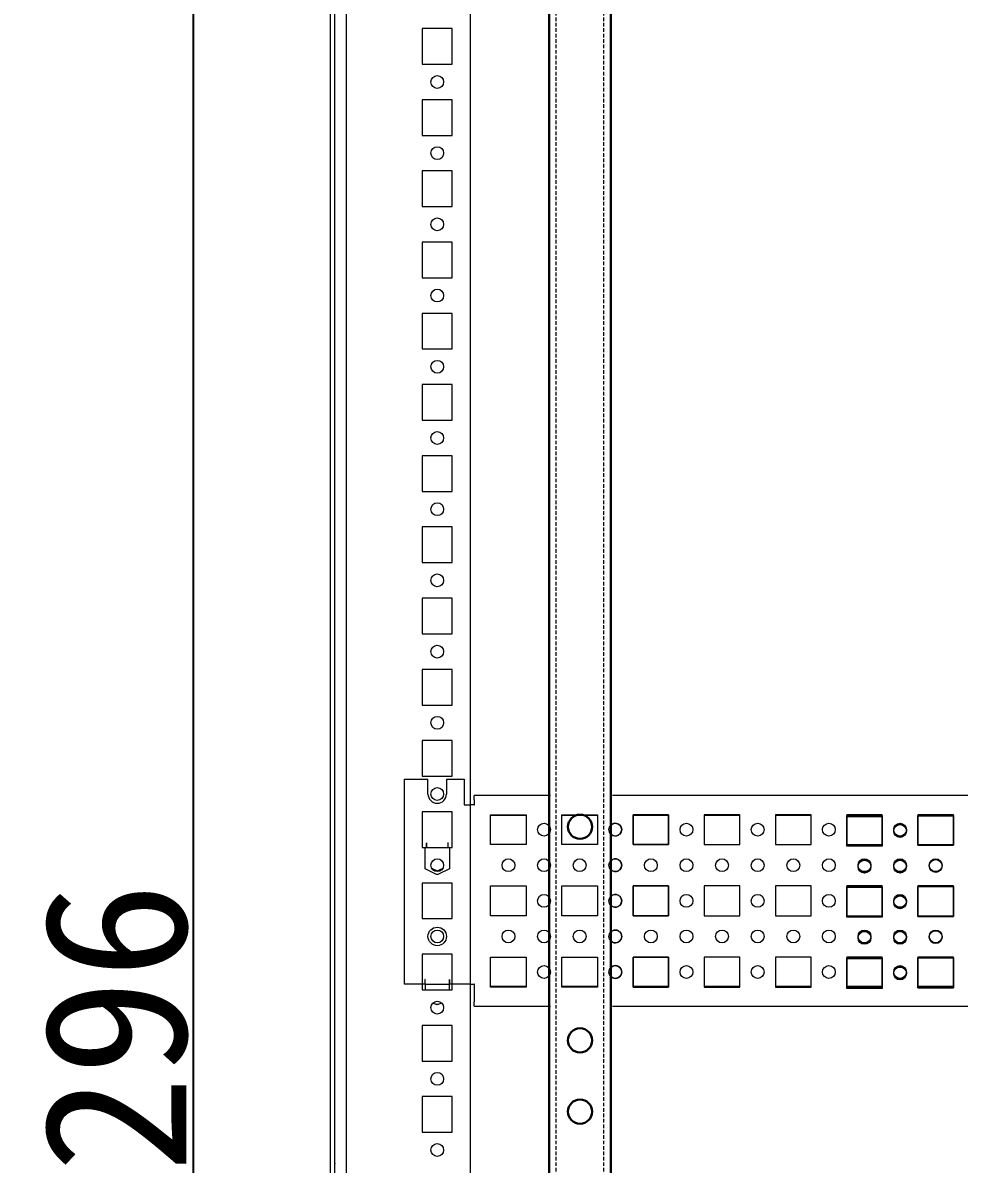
# Model space of a CAD drawing. Header units: millimetres. Extents: x 6893 to 19543, y -3475 to 6590.
# Drawn here: x 12624 to 12952.7, y -892 to -491.3 of the extents above; entities that cross this region are included whole.
import ezdxf

# ---------------------------------------------------------------- set-up
doc = ezdxf.new("R2010")
doc.units = ezdxf.units.MM
doc.linetypes.add('SLD-实线', pattern=[0])
doc.linetypes.add('SLD-虚线', pattern=[1.905, 1.27, -0.635])
doc.styles.get("Standard").update_dxf_attribs({"font": ''})
doc.styles.get('Standard').set_extended_font_data('SimSun')
doc.dimstyles.new('50#', dxfattribs={"dimtxt": 50, "dimasz": 15, "dimexe": 1.5, "dimexo": 3, "dimgap": 2, "dimtad": 1, "dimtoh": 1, "dimzin": 12, "dimdsep": 46, "dimtxsty": 'Standard', "dimcen": 20, "dimclrd": 3, "dimclre": 3, "dimclrt": 7, "dimadec": 0, "dimazin": 3, "dimtfac": 1, "dimtmove": 0, "dimatfit": 3, "dimfxl": 1, "dimarcsym": 0})

# ---------------------------------------------------------------- blocks, each defined once
blk = doc.blocks.new('zw$26FA')
at = {"color": 7, "linetype": 'SLD-实线', "lineweight": 30}
for p, q in [((0, 3), (0, 1293)), ((21.7, 3), (21.7, 1293))]:
    blk.add_line(p, q, dxfattribs=at)
at = {"color": 7, "linetype": 'SLD-虚线', "lineweight": 0}
for p, q in [((2.5, 3), (2.5, 1293)), ((19.2, 3), (19.2, 1293))]:
    blk.add_line(p, q, dxfattribs=at)
at = {"color": 7, "linetype": 'SLD-实线', "lineweight": 30}
for centre in [(10.85, 735.5), (10.85, 660.5), (10.85, 635.5)]:
    blk.add_circle(centre, 4.25, dxfattribs=at)
blk = doc.blocks.new('*D301')
at = {"color": 3, "lineweight": -2, "transparency": 16777216}
for p, q in [((12815.96, -213.09), (12682.27, -213.09)), ((12683.77, -228.09), (12683.77, -1494.09)), ((12815.96, -1509.09), (12682.27, -1509.09))]:
    blk.add_line(p, q, dxfattribs=at)
at = {"color": 3, "transparency": 16777216}
for points in [[(12686.27, -228.09), (12681.27, -228.09), (12683.77, -213.09)], [(12681.27, -1494.09), (12686.27, -1494.09), (12683.77, -1509.09)]]:
    blk.add_solid(points, dxfattribs=at)
at = {"layer": 'Defpoints', "color": 0, "transparency": 16777216}
for p in [(12818.96, -213.09), (12683.77, -1509.09), (12818.96, -1509.09)]:
    blk.add_point(p, dxfattribs=at)
at = {"color": 7, "transparency": 16777216, "insert": (12656.77, -861.09), "char_height": 50, "attachment_point": 5, "rotation": 90}
blk.add_mtext('1296', dxfattribs=at)

msp = doc.modelspace()

# ---------------------------------------------------------------- linework, layer by layer
at = {"color": 7, "linetype": 'Continuous', "lineweight": 15}
for p, q in [((12731.9691, -1634.5901), (12731.9691, -164.59)), ((12733.4691, -1634.5901), (12733.4691, -164.59)), ((12737.4701, -206.09), (12737.4701, -1470.0901)), ((12780.9691, -206.09), (12780.9691, -1618.0901)), ((12774.7191, -493.34), (12764.2191, -493.34)), ((12764.2191, -493.34), (12764.2191, -505.84)), ((12774.7191, -505.84), (12774.7191, -493.34)), ((12764.2191, -505.84), (12774.7191, -505.84)), ((12774.7191, -518.34), (12764.2191, -518.34)), ((12764.2191, -518.34), (12764.2191, -530.84)), ((12774.7191, -518.3401), (12764.2191, -518.3401)), ((12764.2191, -518.3401), (12764.2191, -530.84)), ((12774.7191, -530.84), (12774.7191, -518.34)), ((12774.7191, -530.84), (12774.7191, -518.3401)), ((12764.2191, -530.84), (12774.7191, -530.84)), ((12764.2191, -530.84), (12774.7191, -530.84)), ((12774.7191, -543.34), (12764.2191, -543.34)), ((12764.2191, -543.34), (12764.2191, -555.84)), ((12774.7191, -543.3401), (12764.2191, -543.3401)), ((12764.2191, -543.3401), (12764.2191, -555.84)), ((12774.7191, -543.3401), (12764.2191, -543.3401)), ((12764.2191, -543.3401), (12764.2191, -555.84)), ((12774.7191, -555.84), (12774.7191, -543.34)), ((12774.7191, -555.84), (12774.7191, -543.3401)), ((12774.7191, -555.84), (12774.7191, -543.3401)), ((12764.2191, -555.84), (12774.7191, -555.84)), ((12764.2191, -555.84), (12774.7191, -555.84)), ((12764.2191, -555.84), (12774.7191, -555.84)), ((12774.7191, -568.34), (12764.2191, -568.34)), ((12764.2191, -568.34), (12764.2191, -580.84)), ((12774.7191, -568.34), (12764.2191, -568.34)), ((12764.2191, -568.34), (12764.2191, -580.84)), ((12774.7191, -568.34), (12764.2191, -568.34)), ((12764.2191, -568.34), (12764.2191, -580.8401)), ((12774.7191, -580.84), (12774.7191, -568.34)), ((12774.7191, -580.84), (12774.7191, -568.34)), ((12774.7191, -580.8401), (12774.7191, -568.34)), ((12764.2191, -580.84), (12774.7191, -580.84)), ((12764.2191, -580.84), (12774.7191, -580.84)), ((12764.2191, -580.8401), (12774.7191, -580.8401)), ((12774.7191, -593.34), (12764.2191, -593.34)), ((12764.2191, -593.34), (12764.2191, -605.8401)), ((12774.7191, -593.34), (12764.2191, -593.34)), ((12764.2191, -593.34), (12764.2191, -605.8401)), ((12774.7191, -593.34), (12764.2191, -593.34)), ((12764.2191, -593.34), (12764.2191, -605.84)), ((12774.7191, -605.8401), (12774.7191, -593.34)), ((12774.7191, -605.8401), (12774.7191, -593.34)), ((12774.7191, -605.84), (12774.7191, -593.34)), ((12764.2191, -605.84), (12774.7191, -605.84)), ((12764.2191, -605.8401), (12774.7191, -605.8401)), ((12764.2191, -605.8401), (12774.7191, -605.8401)), ((12774.7191, -618.34), (12764.2191, -618.34)), ((12764.2191, -618.34), (12764.2191, -630.84)), ((12774.7191, -618.34), (12764.2191, -618.34)), ((12764.2191, -618.34), (12764.2191, -630.8401)), ((12774.7191, -618.34), (12764.2191, -618.34)), ((12764.2191, -618.34), (12764.2191, -630.84)), ((12774.7191, -630.84), (12774.7191, -618.34)), ((12774.7191, -630.8401), (12774.7191, -618.34)), ((12774.7191, -630.84), (12774.7191, -618.34)), ((12764.2191, -630.84), (12774.7191, -630.84)), ((12764.2191, -630.84), (12774.7191, -630.84)), ((12764.2191, -630.8401), (12774.7191, -630.8401)), ((12774.7191, -643.34), (12764.2191, -643.34)), ((12764.2191, -643.34), (12764.2191, -655.84)), ((12774.7191, -643.34), (12764.2191, -643.34)), ((12764.2191, -643.34), (12764.2191, -655.84)), ((12774.7191, -655.84), (12774.7191, -643.34)), ((12774.7191, -655.84), (12774.7191, -643.34)), ((12764.2191, -655.84), (12774.7191, -655.84)), ((12764.2191, -655.84), (12774.7191, -655.84)), ((12774.7191, -668.3401), (12764.2191, -668.3401)), ((12764.2191, -668.3401), (12764.2191, -680.84)), ((12774.7191, -680.84), (12774.7191, -668.3401)), ((12764.2191, -680.84), (12774.7191, -680.84)), ((12774.7191, -693.34), (12764.2191, -693.34)), ((12764.2191, -693.34), (12764.2191, -705.84)), ((12774.7191, -705.84), (12774.7191, -693.34)), ((12764.2191, -705.84), (12774.7191, -705.84)), ((12774.7191, -718.34), (12764.2191, -718.34)), ((12764.2191, -718.34), (12764.2191, -730.8401)), ((12774.7191, -730.8401), (12774.7191, -718.34)), ((12764.2191, -730.8401), (12774.7191, -730.8401)), ((12774.7191, -743.34), (12764.2191, -743.34)), ((12764.2191, -743.34), (12764.2191, -755.84)), ((12774.7191, -755.84), (12774.7191, -743.34)), ((12757.9694, -756.84), (12766.2194, -756.84)), ((12757.9694, -828.84), (12757.9694, -756.84)), ((12764.2191, -755.84), (12774.7191, -755.84)), ((12764.2191, -755.8401), (12774.7191, -755.8401)), ((12766.2194, -762.09), (12766.2194, -756.84)), ((12772.7194, -756.84), (12772.7194, -762.09)), ((12772.7194, -756.84), (12778.9694, -756.84)), ((12778.9694, -756.84), (12778.9694, -765.84)), ((12782.4694, -764.1001), (12782.4694, -762.59)), ((12809.2691, -762.59), (12782.4694, -762.59)), ((12782.4694, -764.1001), (12782.4694, -765.7651)), ((13105.9694, -762.59), (12830.9691, -762.59)), ((12774.7191, -768.34), (12764.2191, -768.34)), ((12764.2191, -768.34), (12764.2191, -780.84)), ((12774.7191, -780.84), (12774.7191, -768.34)), ((12778.9694, -765.84), (12779.9676, -765.84)), ((12779.9676, -765.84), (12780.8763, -765.84)), ((12782.4667, -765.84), (12780.8763, -765.84)), ((12782.4728, -765.84), (12782.4667, -765.84)), ((12782.5478, -765.7651), (12782.4694, -765.7651)), ((12782.4694, -765.84), (12782.4694, -765.7651)), ((12782.4728, -765.84), (12782.5478, -765.84)), ((12782.5478, -765.84), (12782.5478, -765.7651)), ((12788.2194, -769.34), (12800.7194, -769.34)), ((12788.2194, -779.84), (12788.2194, -769.34)), ((12800.7194, -769.34), (12800.7194, -779.84)), ((12813.2194, -769.34), (12825.7194, -769.34)), ((12813.2194, -779.84), (12813.2194, -769.34)), ((12813.2194, -769.34), (12825.7194, -769.34)), ((12813.2194, -779.84), (12813.2194, -769.34)), ((12813.2194, -769.34), (12825.7194, -769.34)), ((12813.2194, -779.84), (12813.2194, -769.34)), ((12813.2194, -769.34), (12825.7194, -769.34)), ((12813.2194, -779.84), (12813.2194, -769.34)), ((12825.7194, -769.34), (12825.7194, -779.84)), ((12825.7194, -769.34), (12825.7194, -779.84)), ((12825.7194, -769.34), (12825.7194, -779.84)), ((12825.7194, -769.34), (12825.7194, -779.84)), ((12838.2194, -769.34), (12850.7194, -769.34)), ((12838.2194, -779.84), (12838.2194, -769.34)), ((12838.2194, -769.34), (12850.7194, -769.34)), ((12838.2194, -779.84), (12838.2194, -769.34)), ((12838.2194, -769.34), (12850.7194, -769.34)), ((12838.2194, -779.84), (12838.2194, -769.34)), ((12838.2194, -769.34), (12850.7194, -769.34)), ((12838.2194, -779.84), (12838.2194, -769.34)), ((12838.2194, -769.34), (12838.2194, -779.84)), ((12850.7194, -769.34), (12838.2194, -769.34)), ((12850.7194, -769.34), (12850.7194, -779.84)), ((12850.7194, -769.34), (12850.7194, -779.84)), ((12850.7194, -769.34), (12850.7194, -779.84)), ((12850.7194, -769.34), (12850.7194, -779.84)), ((12850.7194, -779.84), (12850.7194, -769.34)), ((12863.2194, -769.34), (12863.2194, -779.84)), ((12875.7194, -769.34), (12863.2194, -769.34)), ((12875.7194, -779.84), (12875.7194, -769.34)), ((12888.2194, -769.34), (12888.2194, -779.84)), ((12900.7194, -769.34), (12888.2194, -769.34)), ((12900.7194, -779.84), (12900.7194, -769.34)), ((12913.2194, -769.34), (12913.2194, -779.84)), ((12913.2194, -769.34), (12913.2194, -779.84)), ((12925.7194, -769.34), (12913.2194, -769.34)), ((12913.2194, -769.34), (12913.2194, -779.84)), ((12925.7194, -769.34), (12913.2194, -769.34)), ((12913.2194, -769.34), (12913.2194, -779.84)), ((12925.7194, -769.34), (12913.2194, -769.34)), ((12925.7194, -779.84), (12925.7194, -769.34)), ((12925.7194, -779.84), (12925.7194, -769.34)), ((12925.7194, -779.84), (12925.7194, -769.34)), ((12938.2194, -769.34), (12938.2194, -779.84)), ((12950.7194, -769.34), (12938.2194, -769.34)), ((12938.2194, -769.34), (12938.2194, -779.84)), ((12950.7194, -779.84), (12950.7194, -769.34)), ((12800.7194, -769.59), (12788.2194, -769.59)), ((12825.7194, -769.59), (12813.2194, -769.59)), ((12825.7194, -769.59), (12813.2194, -769.59)), ((12825.7194, -769.59), (12813.2194, -769.59)), ((12825.7194, -769.59), (12813.2194, -769.59)), ((12850.7194, -769.59), (12838.2194, -769.59)), ((12850.7194, -769.59), (12838.2194, -769.59)), ((12850.7194, -769.59), (12838.2194, -769.59)), ((12850.7194, -769.59), (12838.2194, -769.59)), ((12850.7194, -769.59), (12838.2194, -769.59)), ((12875.7194, -769.59), (12863.2194, -769.59)), ((12900.7194, -769.59), (12888.2194, -769.59)), ((12913.2194, -769.59), (12913.2194, -780.09)), ((12925.7194, -769.59), (12913.2194, -769.59)), ((12925.7194, -769.59), (12913.2194, -769.59)), ((12913.2194, -769.59), (12913.2194, -780.09)), ((12925.7194, -769.59), (12913.2194, -769.59)), ((12913.2194, -769.59), (12913.2194, -780.09)), ((12925.7194, -769.59), (12913.2194, -769.59)), ((12913.2194, -769.59), (12913.2194, -780.09)), ((12925.7194, -769.59), (12913.2194, -769.59)), ((12925.7194, -769.59), (12913.2194, -769.59)), ((12925.7194, -769.59), (12913.2194, -769.59)), ((12913.2194, -769.59), (12925.7194, -769.59)), ((12913.2194, -780.09), (12913.2194, -769.59)), ((12925.7194, -769.84), (12913.2194, -769.84)), ((12925.7194, -769.84), (12913.2194, -769.84)), ((12925.7194, -769.84), (12913.2194, -769.84)), ((12925.7194, -769.84), (12913.2194, -769.84)), ((12913.2194, -769.84), (12925.7194, -769.84)), ((12913.2194, -780.34), (12913.2194, -769.84)), ((12925.7194, -769.84), (12913.2194, -769.84)), ((12925.7194, -770.09), (12913.2194, -770.09)), ((12925.7194, -780.09), (12925.7194, -769.59)), ((12925.7194, -780.09), (12925.7194, -769.59)), ((12925.7194, -780.09), (12925.7194, -769.59)), ((12925.7194, -780.09), (12925.7194, -769.59)), ((12925.7194, -769.59), (12925.7194, -780.09)), ((12925.7194, -769.84), (12925.7194, -780.34)), ((12950.7194, -769.59), (12938.2194, -769.59)), ((12938.2194, -769.59), (12950.7194, -769.59)), ((12938.2194, -780.09), (12938.2194, -769.59)), ((12938.2194, -769.59), (12938.2194, -780.09)), ((12950.7194, -769.59), (12938.2194, -769.59)), ((12950.7194, -769.84), (12938.2194, -769.84)), ((12950.7194, -769.84), (12938.2194, -769.84)), ((12950.7194, -769.59), (12950.7194, -780.09)), ((12950.7194, -780.09), (12950.7194, -769.59)), ((12764.2191, -780.84), (12774.7191, -780.84)), ((12765.2194, -780.84), (12765.6444, -780.84)), ((12765.2194, -788.34), (12765.2194, -780.84)), ((12765.7194, -779.255), (12765.6444, -779.255)), ((12765.6444, -779.255), (12765.6444, -780.84)), ((12765.6444, -780.84), (12773.2944, -780.84)), ((12765.7194, -779.3301), (12765.7194, -779.255)), ((12765.7194, -780.84), (12765.7194, -779.3301)), ((12773.2944, -779.255), (12773.2194, -779.255)), ((12773.2194, -779.255), (12773.2194, -779.3301)), ((12773.2194, -779.3301), (12773.2194, -780.84)), ((12773.2944, -780.84), (12773.2944, -779.255)), ((12773.2944, -780.84), (12773.7194, -780.84)), ((12773.7194, -780.84), (12773.7194, -788.34)), ((12800.7194, -779.84), (12788.2194, -779.84)), ((12825.7194, -779.84), (12813.2194, -779.84)), ((12825.7194, -779.84), (12813.2194, -779.84)), ((12825.7194, -779.84), (12813.2194, -779.84)), ((12825.7194, -779.84), (12813.2194, -779.84)), ((12850.7194, -779.84), (12838.2194, -779.84)), ((12850.7194, -779.84), (12838.2194, -779.84)), ((12850.7194, -779.84), (12838.2194, -779.84)), ((12850.7194, -779.84), (12838.2194, -779.84)), ((12838.2194, -779.84), (12850.7194, -779.84)), ((12863.2194, -779.84), (12875.7194, -779.84)), ((12888.2194, -779.84), (12900.7194, -779.84)), ((12913.2194, -779.84), (12925.7194, -779.84)), ((12913.2194, -779.84), (12925.7194, -779.84)), ((12913.2194, -779.84), (12925.7194, -779.84)), ((12913.2194, -780.09), (12925.7194, -780.09)), ((12913.2194, -780.09), (12925.7194, -780.09)), ((12913.2194, -780.09), (12925.7194, -780.09)), ((12913.2194, -780.09), (12925.7194, -780.09)), ((12925.7194, -780.09), (12913.2194, -780.09)), ((12925.7194, -780.34), (12913.2194, -780.34)), ((12938.2194, -779.84), (12950.7194, -779.84)), ((12950.7194, -780.09), (12938.2194, -780.09)), ((12938.2194, -780.09), (12950.7194, -780.09)), ((12769.2194, -790.3401), (12765.2194, -788.34)), ((12767.4495, -788.0818), (12769.4694, -788.9972)), ((12769.4694, -788.9972), (12771.4886, -788.0822)), ((12773.7194, -788.34), (12769.7194, -790.3401)), ((12774.7191, -793.3401), (12764.2191, -793.3401)), ((12764.2191, -793.3401), (12764.2191, -805.84)), ((12769.7194, -790.3401), (12769.2194, -790.3401)), ((12774.7191, -805.84), (12774.7191, -793.3401)), ((12788.2194, -794.3401), (12800.7194, -794.3401)), ((12788.2194, -804.84), (12788.2194, -794.3401)), ((12800.7194, -794.3401), (12800.7194, -804.84)), ((12813.2194, -794.3401), (12825.7194, -794.3401)), ((12813.2194, -804.84), (12813.2194, -794.3401)), ((12813.2194, -794.3401), (12825.7194, -794.3401)), ((12813.2194, -804.84), (12813.2194, -794.3401)), ((12813.2194, -794.3401), (12825.7194, -794.3401)), ((12813.2194, -804.84), (12813.2194, -794.3401)), ((12813.2194, -794.3401), (12825.7194, -794.3401)), ((12813.2194, -804.84), (12813.2194, -794.3401)), ((12825.7194, -794.3401), (12825.7194, -804.84)), ((12825.7194, -794.3401), (12825.7194, -804.84)), ((12825.7194, -794.3401), (12825.7194, -804.84)), ((12825.7194, -794.3401), (12825.7194, -804.84)), ((12838.2194, -794.3401), (12850.7194, -794.3401)), ((12838.2194, -804.84), (12838.2194, -794.3401)), ((12838.2194, -794.3401), (12850.7194, -794.3401)), ((12838.2194, -804.84), (12838.2194, -794.3401)), ((12838.2194, -794.3401), (12850.7194, -794.3401)), ((12838.2194, -804.84), (12838.2194, -794.3401)), ((12838.2194, -794.3401), (12850.7194, -794.3401)), ((12838.2194, -804.84), (12838.2194, -794.3401)), ((12838.2194, -794.3401), (12838.2194, -804.84)), ((12850.7194, -794.3401), (12838.2194, -794.3401)), ((12850.7194, -794.3401), (12850.7194, -804.84)), ((12850.7194, -794.3401), (12850.7194, -804.84)), ((12850.7194, -794.3401), (12850.7194, -804.84)), ((12850.7194, -794.3401), (12850.7194, -804.84)), ((12850.7194, -804.84), (12850.7194, -794.3401)), ((12863.2194, -794.3401), (12863.2194, -804.84)), ((12875.7194, -794.3401), (12863.2194, -794.3401)), ((12875.7194, -804.84), (12875.7194, -794.3401)), ((12888.2194, -794.3401), (12888.2194, -804.84)), ((12900.7194, -794.3401), (12888.2194, -794.3401)), ((12900.7194, -804.84), (12900.7194, -794.3401)), ((12913.2194, -794.3401), (12913.2194, -804.84)), ((12913.2194, -794.3401), (12913.2194, -804.84)), ((12925.7194, -794.3401), (12913.2194, -794.3401)), ((12913.2194, -794.3401), (12913.2194, -804.84)), ((12925.7194, -794.3401), (12913.2194, -794.3401)), ((12913.2194, -794.3401), (12913.2194, -804.84)), ((12925.7194, -794.3401), (12913.2194, -794.3401)), ((12913.2194, -794.5901), (12913.2194, -805.09)), ((12925.7194, -794.5901), (12913.2194, -794.5901)), ((12913.2194, -794.5901), (12913.2194, -805.09)), ((12925.7194, -794.5901), (12913.2194, -794.5901)), ((12913.2194, -794.5901), (12913.2194, -805.09)), ((12925.7194, -794.5901), (12913.2194, -794.5901)), ((12913.2194, -794.5901), (12913.2194, -805.09)), ((12925.7194, -794.5901), (12913.2194, -794.5901)), ((12913.2194, -794.5901), (12925.7194, -794.5901)), ((12913.2194, -805.09), (12913.2194, -794.5901)), ((12913.2194, -794.84), (12925.7194, -794.84)), ((12913.2194, -805.34), (12913.2194, -794.84)), ((12925.7194, -804.84), (12925.7194, -794.3401)), ((12925.7194, -804.84), (12925.7194, -794.3401)), ((12925.7194, -804.84), (12925.7194, -794.3401)), ((12925.7194, -805.09), (12925.7194, -794.5901)), ((12925.7194, -805.09), (12925.7194, -794.5901)), ((12925.7194, -805.09), (12925.7194, -794.5901)), ((12925.7194, -805.09), (12925.7194, -794.5901)), ((12925.7194, -794.5901), (12925.7194, -805.09)), ((12925.7194, -794.84), (12925.7194, -805.34)), ((12938.2194, -794.3401), (12938.2194, -804.84)), ((12950.7194, -794.3401), (12938.2194, -794.3401)), ((12938.2194, -794.3401), (12938.2194, -804.84)), ((12938.2194, -794.5901), (12950.7194, -794.5901)), ((12938.2194, -805.09), (12938.2194, -794.5901)), ((12938.2194, -794.5901), (12938.2194, -805.09)), ((12950.7194, -794.5901), (12938.2194, -794.5901)), ((12950.7194, -804.84), (12950.7194, -794.3401)), ((12950.7194, -794.5901), (12950.7194, -805.09)), ((12950.7194, -805.09), (12950.7194, -794.5901)), ((12800.7194, -804.84), (12788.2194, -804.84)), ((12825.7194, -804.84), (12813.2194, -804.84)), ((12825.7194, -804.84), (12813.2194, -804.84)), ((12825.7194, -804.84), (12813.2194, -804.84)), ((12825.7194, -804.84), (12813.2194, -804.84)), ((12850.7194, -804.84), (12838.2194, -804.84)), ((12850.7194, -804.84), (12838.2194, -804.84)), ((12850.7194, -804.84), (12838.2194, -804.84)), ((12850.7194, -804.84), (12838.2194, -804.84)), ((12838.2194, -804.84), (12850.7194, -804.84)), ((12863.2194, -804.84), (12875.7194, -804.84)), ((12888.2194, -804.84), (12900.7194, -804.84)), ((12913.2194, -804.84), (12925.7194, -804.84)), ((12913.2194, -804.84), (12925.7194, -804.84)), ((12913.2194, -804.84), (12925.7194, -804.84)), ((12913.2194, -805.09), (12925.7194, -805.09)), ((12913.2194, -805.09), (12925.7194, -805.09)), ((12913.2194, -805.09), (12925.7194, -805.09)), ((12913.2194, -805.09), (12925.7194, -805.09)), ((12925.7194, -805.09), (12913.2194, -805.09)), ((12925.7194, -805.34), (12913.2194, -805.34)), ((12938.2194, -804.84), (12950.7194, -804.84)), ((12950.7194, -805.09), (12938.2194, -805.09)), ((12938.2194, -805.09), (12950.7194, -805.09)), ((12764.2191, -805.84), (12774.7191, -805.84)), ((12774.7191, -818.34), (12764.2191, -818.34)), ((12764.2191, -818.34), (12764.2191, -830.84)), ((12774.7191, -830.84), (12774.7191, -818.34)), ((12788.2194, -819.34), (12800.7194, -819.34)), ((12788.2194, -829.8401), (12788.2194, -819.34)), ((12800.7194, -819.34), (12800.7194, -829.8401)), ((12813.2194, -829.8401), (12813.2194, -819.34)), ((12813.2194, -819.34), (12825.7194, -819.34)), ((12813.2194, -819.34), (12825.7194, -819.34)), ((12813.2194, -829.8401), (12813.2194, -819.34)), ((12813.2194, -819.34), (12825.7194, -819.34)), ((12813.2194, -829.8401), (12813.2194, -819.34)), ((12813.2194, -819.34), (12825.7194, -819.34)), ((12813.2194, -829.8401), (12813.2194, -819.34)), ((12825.7194, -819.34), (12825.7194, -829.8401)), ((12825.7194, -819.34), (12825.7194, -829.8401)), ((12825.7194, -819.34), (12825.7194, -829.8401)), ((12825.7194, -819.34), (12825.7194, -829.8401)), ((12838.2194, -819.34), (12850.7194, -819.34)), ((12838.2194, -829.8401), (12838.2194, -819.34)), ((12838.2194, -819.34), (12850.7194, -819.34)), ((12838.2194, -829.8401), (12838.2194, -819.34)), ((12838.2194, -819.34), (12850.7194, -819.34)), ((12838.2194, -829.8401), (12838.2194, -819.34)), ((12838.2194, -819.34), (12850.7194, -819.34)), ((12838.2194, -829.8401), (12838.2194, -819.34)), ((12850.7194, -819.34), (12838.2194, -819.34)), ((12838.2194, -819.34), (12838.2194, -829.8401)), ((12850.7194, -819.34), (12850.7194, -829.8401)), ((12850.7194, -819.34), (12850.7194, -829.8401)), ((12850.7194, -819.34), (12850.7194, -829.8401)), ((12850.7194, -819.34), (12850.7194, -829.8401)), ((12850.7194, -829.8401), (12850.7194, -819.34)), ((12863.2194, -819.34), (12863.2194, -829.8401)), ((12875.7194, -819.34), (12863.2194, -819.34)), ((12875.7194, -829.8401), (12875.7194, -819.34)), ((12888.2194, -819.34), (12888.2194, -829.8401)), ((12900.7194, -819.34), (12888.2194, -819.34)), ((12900.7194, -829.8401), (12900.7194, -819.34)), ((12913.2194, -819.34), (12913.2194, -829.8401)), ((12913.2194, -819.34), (12913.2194, -829.8401)), ((12925.7194, -819.34), (12913.2194, -819.34)), ((12913.2194, -819.34), (12913.2194, -829.8401)), ((12925.7194, -819.34), (12913.2194, -819.34)), ((12913.2194, -819.34), (12913.2194, -829.8401)), ((12925.7194, -819.34), (12913.2194, -819.34)), ((12913.2194, -819.59), (12913.2194, -830.09)), ((12925.7194, -819.59), (12913.2194, -819.59)), ((12925.7194, -819.59), (12913.2194, -819.59)), ((12913.2194, -819.59), (12913.2194, -830.09)), ((12913.2194, -819.59), (12913.2194, -830.09)), ((12925.7194, -819.59), (12913.2194, -819.59)), ((12913.2194, -819.59), (12913.2194, -830.09)), ((12925.7194, -819.59), (12913.2194, -819.59)), ((12913.2194, -830.09), (12913.2194, -819.59)), ((12913.2194, -819.59), (12925.7194, -819.59)), ((12913.2194, -830.34), (12913.2194, -819.84)), ((12913.2194, -819.84), (12925.7194, -819.84)), ((12925.7194, -829.8401), (12925.7194, -819.34)), ((12925.7194, -829.8401), (12925.7194, -819.34)), ((12925.7194, -829.8401), (12925.7194, -819.34)), ((12925.7194, -830.09), (12925.7194, -819.59)), ((12925.7194, -830.09), (12925.7194, -819.59)), ((12925.7194, -830.09), (12925.7194, -819.59)), ((12925.7194, -830.09), (12925.7194, -819.59)), ((12925.7194, -819.59), (12925.7194, -830.09)), ((12925.7194, -819.84), (12925.7194, -830.34)), ((12938.2194, -819.34), (12938.2194, -829.8401)), ((12950.7194, -819.34), (12938.2194, -819.34)), ((12938.2194, -819.34), (12938.2194, -829.8401)), ((12938.2194, -830.09), (12938.2194, -819.59)), ((12938.2194, -819.59), (12950.7194, -819.59)), ((12950.7194, -819.59), (12938.2194, -819.59)), ((12938.2194, -819.59), (12938.2194, -830.09)), ((12950.7194, -829.8401), (12950.7194, -819.34)), ((12950.7194, -819.59), (12950.7194, -830.09)), ((12950.7194, -830.09), (12950.7194, -819.59)), ((12765.1444, -828.84), (12757.9694, -828.84)), ((12764.2191, -828.84), (12764.2191, -830.84)), ((12765.2194, -827.2551), (12765.1444, -827.2551)), ((12765.1444, -827.2551), (12765.1444, -828.84)), ((12765.2194, -827.33), (12765.2194, -827.2551)), ((12765.2194, -828.84), (12765.2194, -827.33)), ((12765.2194, -828.84), (12773.7194, -828.84)), ((12765.2194, -828.84), (12765.2194, -828.85)), ((12765.2194, -828.85), (12765.2194, -830.6585)), ((12773.7944, -827.2551), (12773.7194, -827.2551)), ((12773.7194, -827.2551), (12773.7194, -827.33)), ((12773.7194, -827.33), (12773.7194, -828.84)), ((12773.7194, -828.85), (12773.7194, -828.84)), ((12773.7194, -830.6585), (12773.7194, -828.85)), ((12773.7944, -828.84), (12773.7944, -827.2551)), ((12779.9676, -828.84), (12773.7944, -828.84)), ((12774.7191, -830.84), (12774.7191, -828.84)), ((12780.8763, -828.84), (12779.9676, -828.84)), ((12780.8763, -828.84), (12782.4667, -828.84)), ((12782.4667, -828.84), (12782.4728, -828.84)), ((12782.4694, -828.9151), (12782.4694, -835.08)), ((12782.4694, -828.9151), (12782.5478, -828.9151)), ((12782.5478, -828.84), (12782.4728, -828.84)), ((12782.5478, -828.9151), (12782.5478, -828.84)), ((12764.2191, -830.84), (12774.7191, -830.84)), ((12764.2191, -830.84), (12774.7191, -830.84)), ((12765.2194, -830.84), (12765.2194, -830.6585)), ((12773.7194, -830.6585), (12773.7194, -830.84)), ((12788.2194, -829.59), (12800.7194, -829.59)), ((12800.7194, -829.8401), (12788.2194, -829.8401)), ((12813.2194, -829.59), (12825.7194, -829.59)), ((12813.2194, -829.59), (12825.7194, -829.59)), ((12813.2194, -829.59), (12825.7194, -829.59)), ((12813.2194, -829.59), (12825.7194, -829.59)), ((12825.7194, -829.8401), (12813.2194, -829.8401)), ((12825.7194, -829.8401), (12813.2194, -829.8401)), ((12825.7194, -829.8401), (12813.2194, -829.8401)), ((12825.7194, -829.8401), (12813.2194, -829.8401)), ((12838.2194, -829.59), (12850.7194, -829.59)), ((12838.2194, -829.59), (12850.7194, -829.59)), ((12838.2194, -829.59), (12850.7194, -829.59)), ((12838.2194, -829.59), (12850.7194, -829.59)), ((12838.2194, -829.59), (12850.7194, -829.59)), ((12850.7194, -829.8401), (12838.2194, -829.8401)), ((12850.7194, -829.8401), (12838.2194, -829.8401)), ((12850.7194, -829.8401), (12838.2194, -829.8401)), ((12850.7194, -829.8401), (12838.2194, -829.8401)), ((12838.2194, -829.8401), (12850.7194, -829.8401)), ((12863.2194, -829.59), (12875.7194, -829.59)), ((12863.2194, -829.8401), (12875.7194, -829.8401)), ((12888.2194, -829.59), (12900.7194, -829.59)), ((12888.2194, -829.8401), (12900.7194, -829.8401)), ((12913.2194, -829.59), (12925.7194, -829.59)), ((12913.2194, -829.59), (12925.7194, -829.59)), ((12913.2194, -829.59), (12925.7194, -829.59)), ((12913.2194, -829.84), (12925.7194, -829.84)), ((12913.2194, -829.84), (12925.7194, -829.84)), ((12913.2194, -829.84), (12925.7194, -829.84)), ((12913.2194, -829.84), (12925.7194, -829.84)), ((12913.2194, -829.84), (12925.7194, -829.84)), ((12913.2194, -829.8401), (12925.7194, -829.8401)), ((12913.2194, -829.8401), (12925.7194, -829.8401)), ((12913.2194, -829.8401), (12925.7194, -829.8401)), ((12913.2194, -830.09), (12925.7194, -830.09)), ((12913.2194, -830.09), (12925.7194, -830.09)), ((12913.2194, -830.09), (12925.7194, -830.09)), ((12913.2194, -830.09), (12925.7194, -830.09)), ((12913.2194, -830.09), (12925.7194, -830.09)), ((12925.7194, -830.09), (12913.2194, -830.09)), ((12925.7194, -830.34), (12913.2194, -830.34)), ((12938.2194, -829.59), (12950.7194, -829.59)), ((12938.2194, -829.84), (12950.7194, -829.84)), ((12938.2194, -829.84), (12950.7194, -829.84)), ((12938.2194, -829.8401), (12950.7194, -829.8401)), ((12950.7194, -830.09), (12938.2194, -830.09)), ((12938.2194, -830.09), (12950.7194, -830.09)), ((12767.9703, -835.4119), (12769.2194, -835.978)), ((12769.7194, -835.978), (12769.2194, -835.978)), ((12769.7194, -835.978), (12770.9681, -835.4121)), ((12782.4694, -836.59), (12782.4694, -835.08)), ((12782.4694, -836.59), (12809.2691, -836.59)), ((12830.9691, -836.59), (13105.9694, -836.59)), ((12774.7191, -843.34), (12764.2191, -843.34)), ((12764.2191, -843.34), (12764.2191, -855.8401)), ((12774.7191, -843.34), (12764.2191, -843.34)), ((12764.2191, -843.34), (12764.2191, -855.84)), ((12774.7191, -855.8401), (12774.7191, -843.34)), ((12774.7191, -855.84), (12774.7191, -843.34)), ((12764.2191, -855.84), (12774.7191, -855.84)), ((12774.7191, -868.3401), (12764.2191, -868.3401)), ((12764.2191, -868.3401), (12764.2191, -880.84)), ((12774.7191, -880.84), (12774.7191, -868.3401)), ((12764.2191, -880.84), (12774.7191, -880.84))]:
    msp.add_line(p, q, dxfattribs=at)
for centre, radius in [((12769.4691, -512.09), 2.25), ((12769.4691, -537.09), 2.25), ((12769.4691, -537.09), 2.25), ((12769.4691, -537.09), 2.25), ((12769.4691, -562.09), 2.25), ((12769.4691, -562.09), 2.25), ((12769.4691, -562.09), 2.25), ((12769.4691, -587.09), 2.25), ((12769.4691, -587.09), 2.25), ((12769.4691, -587.09), 2.25), ((12769.4691, -612.09), 2.25), ((12769.4691, -612.09), 2.25), ((12769.4691, -612.09), 2.25), ((12769.4691, -637.09), 2.25), ((12769.4691, -637.09), 2.25), ((12769.4691, -662.09), 2.25), ((12769.4691, -662.09), 2.25), ((12769.4691, -687.09), 2.25), ((12769.4691, -712.09), 2.25), ((12769.4691, -737.09), 2.25), ((12769.4691, -762.09), 2.25), ((12769.4691, -762.09), 2.25), ((12806.9694, -774.59), 2.25), ((12831.9694, -774.59), 2.25), ((12831.9694, -774.59), 2.25), ((12831.9694, -774.59), 2.25), ((12831.9694, -774.59), 2.25), ((12856.9694, -774.59), 2.25), ((12856.9694, -774.59), 2.25), ((12856.9694, -774.59), 2.25), ((12856.9694, -774.59), 2.25), ((12856.9694, -774.59), 2.25), ((12881.9694, -774.59), 2.25), ((12906.9694, -774.59), 2.25), ((12931.9694, -774.59), 2.25), ((12931.9694, -774.59), 2.25), ((12931.9694, -774.59), 2.25), ((12931.9694, -774.84), 2.25), ((12931.9694, -774.84), 2.25), ((12931.9694, -774.84), 2.25), ((12931.9694, -774.84), 2.25), ((12931.9694, -774.84), 2.25), ((12931.9694, -775.09), 2.25), ((12769.4691, -787.09), 2.25), ((12769.4691, -787.09), 2.25), ((12794.4694, -787.09), 2.25), ((12806.9694, -787.09), 2.25), ((12819.4694, -787.09), 2.25), ((12819.4694, -787.09), 2.25), ((12819.4694, -787.09), 2.25), ((12819.4694, -787.09), 2.25), ((12831.9694, -787.09), 2.25), ((12831.9694, -787.09), 2.25), ((12831.9694, -787.09), 2.25), ((12831.9694, -787.09), 2.25), ((12844.4694, -787.09), 2.25), ((12844.4694, -787.09), 2.25), ((12844.4694, -787.09), 2.25), ((12844.4694, -787.09), 2.25), ((12844.4694, -787.09), 2.25), ((12856.9694, -787.09), 2.25), ((12856.9694, -787.09), 2.25), ((12856.9694, -787.09), 2.25), ((12856.9694, -787.09), 2.25), ((12856.9694, -787.09), 2.25), ((12869.4694, -787.09), 2.25), ((12881.9694, -787.09), 2.25), ((12894.4694, -787.09), 2.25), ((12906.9694, -787.09), 2.25), ((12919.4694, -787.09), 2.25), ((12919.4694, -787.09), 2.25), ((12919.4694, -787.09), 2.25), ((12919.4694, -787.09), 2.25), ((12919.4694, -787.34), 2.25), ((12919.4694, -787.34), 2.25), ((12919.4694, -787.34), 2.25), ((12919.4694, -787.34), 2.25), ((12919.4694, -787.34), 2.25), ((12919.4694, -787.59), 2.25), ((12931.9694, -787.09), 2.25), ((12931.9694, -787.09), 2.25), ((12931.9694, -787.09), 2.25), ((12931.9694, -787.34), 2.25), ((12931.9694, -787.34), 2.25), ((12931.9694, -787.34), 2.25), ((12931.9694, -787.34), 2.25), ((12931.9694, -787.34), 2.25), ((12931.9694, -787.59), 2.25), ((12944.4694, -787.09), 2.25), ((12944.4694, -787.09), 2.25), ((12944.4694, -787.34), 2.25), ((12944.4694, -787.34), 2.25), ((12806.9694, -799.59), 2.25), ((12831.9694, -799.59), 2.25), ((12831.9694, -799.59), 2.25), ((12831.9694, -799.59), 2.25), ((12831.9694, -799.59), 2.25), ((12856.9694, -799.59), 2.25), ((12856.9694, -799.59), 2.25), ((12856.9694, -799.59), 2.25), ((12856.9694, -799.59), 2.25), ((12856.9694, -799.59), 2.25), ((12881.9694, -799.59), 2.25), ((12906.9694, -799.59), 2.25), ((12931.9694, -799.59), 2.25), ((12931.9694, -799.59), 2.25), ((12931.9694, -799.59), 2.25), ((12931.9694, -799.84), 2.25), ((12931.9694, -799.84), 2.25), ((12931.9694, -799.84), 2.25), ((12931.9694, -799.84), 2.25), ((12931.9694, -799.84), 2.25), ((12931.9694, -800.09), 2.25), ((12769.4694, -812.09), 3.25), ((12769.4691, -812.09), 2.25), ((12769.4691, -812.09), 2.25), ((12794.4694, -812.09), 2.25), ((12806.9694, -812.09), 2.25), ((12819.4694, -812.09), 2.25), ((12819.4694, -812.09), 2.25), ((12819.4694, -812.09), 2.25), ((12819.4694, -812.09), 2.25), ((12831.9694, -812.09), 2.25), ((12831.9694, -812.09), 2.25), ((12831.9694, -812.09), 2.25), ((12831.9694, -812.09), 2.25), ((12844.4694, -812.09), 2.25), ((12844.4694, -812.09), 2.25), ((12844.4694, -812.09), 2.25), ((12844.4694, -812.09), 2.25), ((12844.4694, -812.09), 2.25), ((12856.9694, -812.09), 2.25), ((12856.9694, -812.09), 2.25), ((12856.9694, -812.09), 2.25), ((12856.9694, -812.09), 2.25), ((12856.9694, -812.09), 2.25), ((12869.4694, -812.09), 2.25), ((12881.9694, -812.09), 2.25), ((12894.4694, -812.09), 2.25), ((12906.9694, -812.09), 2.25), ((12919.4694, -812.09), 2.25), ((12919.4694, -812.09), 2.25), ((12919.4694, -812.09), 2.25), ((12919.4694, -812.09), 2.25), ((12919.4694, -812.34), 2.25), ((12919.4694, -812.34), 2.25), ((12919.4694, -812.34), 2.25), ((12919.4694, -812.34), 2.25), ((12919.4694, -812.34), 2.25), ((12919.4694, -812.59), 2.25), ((12931.9694, -812.09), 2.25), ((12931.9694, -812.09), 2.25), ((12931.9694, -812.09), 2.25), ((12931.9694, -812.34), 2.25), ((12931.9694, -812.34), 2.25), ((12931.9694, -812.34), 2.25), ((12931.9694, -812.34), 2.25), ((12931.9694, -812.34), 2.25), ((12931.9694, -812.59), 2.25), ((12944.4694, -812.09), 2.25), ((12944.4694, -812.09), 2.25), ((12944.4694, -812.34), 2.25), ((12944.4694, -812.34), 2.25), ((12806.9694, -824.59), 2.25), ((12831.9694, -824.59), 2.25), ((12831.9694, -824.59), 2.25), ((12831.9694, -824.59), 2.25), ((12831.9694, -824.59), 2.25), ((12856.9694, -824.59), 2.25), ((12856.9694, -824.59), 2.25), ((12856.9694, -824.59), 2.25), ((12856.9694, -824.59), 2.25), ((12856.9694, -824.59), 2.25), ((12881.9694, -824.59), 2.25), ((12906.9694, -824.59), 2.25), ((12931.9694, -824.59), 2.25), ((12931.9694, -824.59), 2.25), ((12931.9694, -824.59), 2.25), ((12931.9694, -824.84), 2.25), ((12931.9694, -824.84), 2.25), ((12931.9694, -824.84), 2.25), ((12931.9694, -824.84), 2.25), ((12931.9694, -824.84), 2.25), ((12931.9694, -825.09), 2.25), ((12769.4691, -837.09), 2.25), ((12769.4691, -837.09), 2.25), ((12769.4691, -862.09), 2.25), ((12769.4691, -887.09), 2.25)]:
    msp.add_circle(centre, radius, dxfattribs=at)
for centre, radius, start, end in [((12769.4694, -762.09), 3.25, 180, 0), ((12831.9694, -774.59), 2.25, 243.603206, 116.396794), ((12831.9694, -787.09), 2.25, 243.603206, 116.396794), ((12831.9694, -799.59), 2.25, 243.603206, 116.396794), ((12831.9694, -812.09), 2.25, 0, 116.396794), ((12831.9694, -812.09), 2.25, 243.603206, 0), ((12831.9694, -824.59), 2.25, 0, 116.396794), ((12831.9694, -824.59), 2.25, 243.603206, 0), ((12733.9691, -891.6574), 0.5, 180, 230)]:
    msp.add_arc(centre, radius, start, end, dxfattribs=at)

# ---------------------------------------------------------------- block references
at = {"xscale": -1}
msp.add_blockref('zw$26FA', (12830.4632, -1509.09), dxfattribs=at)

# ---------------------------------------------------------------- dimensions: what is measured, and where the dimension line sits
dim = msp.add_linear_dim(base=(12683.7695, -1509.09), p1=(12818.9632, -213.09), p2=(12818.9632, -1509.09), angle=90, dimstyle='50#')
dim.commit()
dim.dimension.update_dxf_attribs({"geometry": '*D301', "text_midpoint": (12656.7695, -861.09)})

doc.saveas('drawing.dxf')
